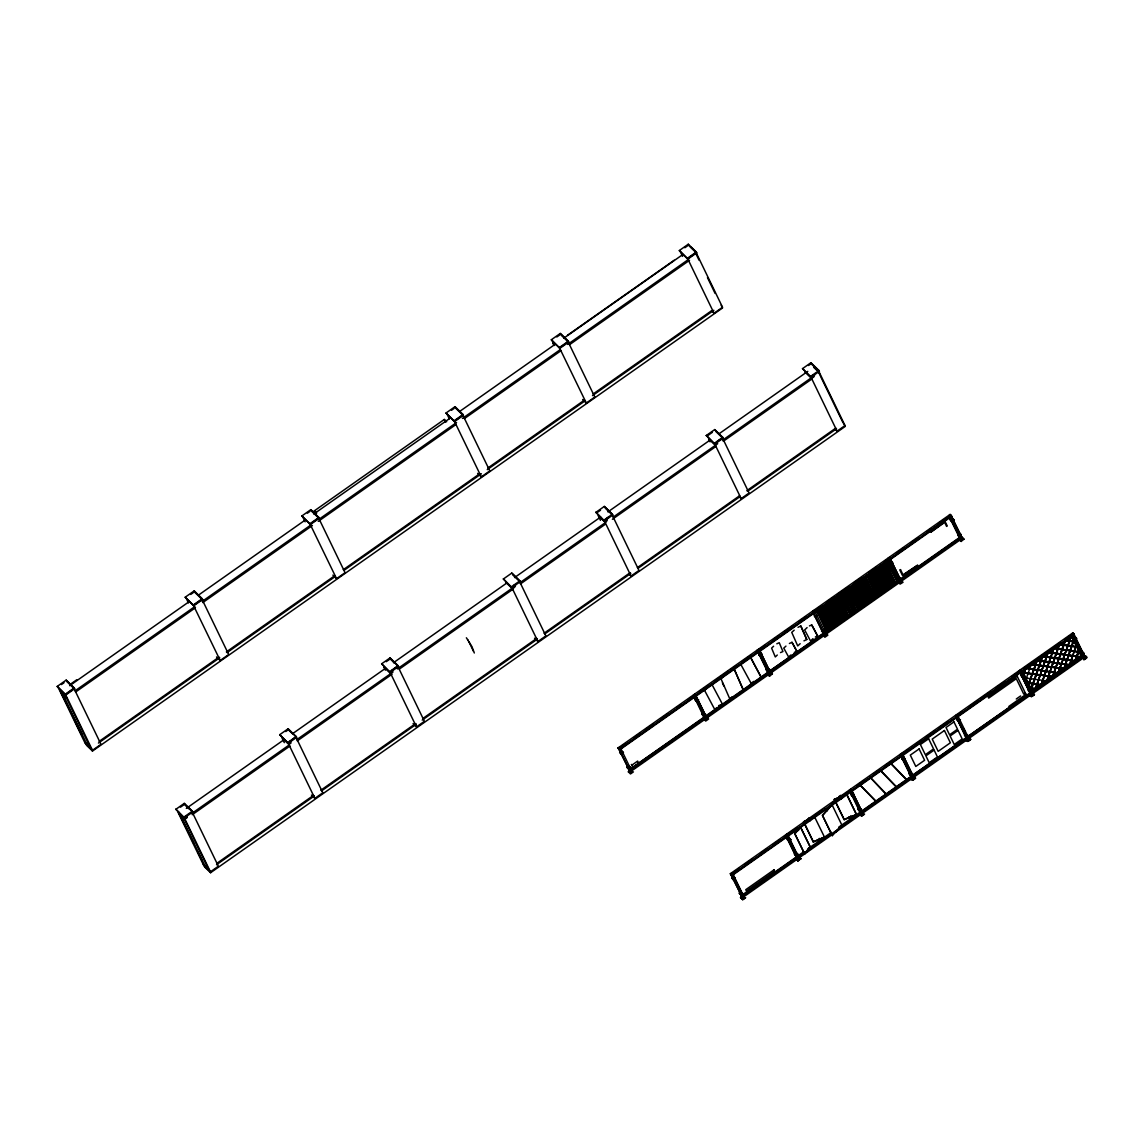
<?xml version="1.0" encoding="UTF-8"?>
<svg xmlns="http://www.w3.org/2000/svg" width="1144" height="1144" viewBox="0 0 1144 1144"><rect width="100%" height="100%" fill="white"/><g stroke="black" fill="none" stroke-linecap="round" stroke-linejoin="round"><path stroke-width="1.5" d="M1023.522 674.302L1025.582 668.453L1023.737 674.517M1031.259 664.449L1026.025 679.236M1028.299 684.169L1037.136 660.66L1028.713 684.784M1028.499 684.584L1036.936 660.46M1030.773 689.303L1042.313 656.341M1030.987 689.718L1042.613 656.47L1031.187 689.932L1029.314 686M1035.349 688.988L1047.875 652.638L1080.394 657.099L1047.704 652.337M1048.276 652.48L1035.22 688.874M1041.011 684.999L1053.553 648.648L1062.233 642.599M1053.781 648.476L1041.226 685.199L1027.369 682.611M1053.953 648.491L1041.255 684.841M1059.63 644.501L1046.731 681.209L1059.23 644.658L1077.391 647.104L1076.976 646.489M1065.021 640.383L1052.366 677.019M1065.522 640.712L1064.807 640.182L1065.522 640.712L1052.609 676.862M1058.043 673.029L1071.199 636.722L1058.271 672.858M1025.31 667.953L1058.086 673.215L1070.984 636.507M1069.397 665.05L1076.318 644.744M1076.533 644.944L1069.611 665.25L1036.65 659.974M1074.902 661.046C1085.013 632.017 1077.148 657.214 1074.817 660.546L1042.327 655.984M1079.006 650.307L1075.517 661.089L1078.806 649.892M1031.287 664.65L1030.744 664.121L1031.459 664.664M1042.027 656.327L1074.716 661.089L1042.227 656.527M1053.667 648.362L1079.879 652.237L1079.464 651.622M1046.574 680.894L1025.081 677.891M1022.808 672.958L1052.122 676.519L1022.393 672.329L1052.251 676.905M1030.672 664.307L1063.462 668.525L1032.689 664.206M1074.945 660.932L1042.541 656.184M1080.193 656.899L1048.004 651.994M810.267 847.061L800.314 826.74L810.267 847.061L804.647 853.939L794.694 833.619L798.069 829.486M804.647 853.939L794.937 833.862L800.571 826.969M804.404 853.696L810.024 846.817M832.303 835.649L822.593 815.572L832.06 804.818L841.769 824.895L832.303 835.649L822.35 815.329L830.773 805.776M832.06 835.42L836.264 830.644M716.73 707.621L714.814 709.609L704.504 690.261L706.42 688.273M732.103 696.753L729.858 699.041L720.977 678.692L723.222 676.404M750.893 683.354L753.853 681.381M859.187 784.183L876.404 801.544M886.4 794.594L869.84 776.976L886.614 794.365M896.839 787.186L881.266 771.027M907.049 779.994L890.275 762.605M812.998 638.624L810.553 640.997L804.647 629.958L807.092 627.584M777.291 655.026L775.289 656.942L771.599 648.133L773.601 646.231M722.708 675.918L727.369 671.514M790.819 655.011L788.645 657.042L783.769 648.119L785.942 646.103M800.142 643.7L797.726 645.917L791.748 632.375L794.179 630.172M57.2 686.429L66.166 680.122L74.231 687.916L74.632 688.745L65.666 695.052L57.2 686.429L65.537 694.551L92.492 750.307L101.001 744.315L74.045 688.559L66.695 681.452M446.017 413.013L454.983 406.706L463.034 414.5L463.434 415.315L454.468 421.621L446.017 413.013L454.354 421.135L481.295 476.891L489.818 470.899L462.862 415.143L455.498 408.036M185.199 597.211L194.165 590.905L202.231 598.698L202.631 599.527L193.651 605.834L185.199 597.211L193.536 605.333L202.045 599.342L228.714 654.511L220.206 660.488L216.516 656.942M551.308 339.768L560.274 333.447L568.339 341.241L568.74 342.07L559.759 348.377L551.308 339.768L559.645 347.876L568.153 341.884L594.823 397.054L586.314 403.046L582.625 399.485M61.447 684.555L64.007 682.753M451.537 410.238L454.096 408.437M301.844 515.973L310.81 509.666L318.876 517.46L319.276 518.289L310.31 524.596L301.844 515.973L310.181 524.095L318.69 518.103L345.073 572.686L336.565 578.664L332.875 575.117M679.307 250.536L688.273 244.23L696.324 252.023L696.725 252.853L687.758 259.159L679.307 250.536L687.644 258.658L714.028 313.227L722.536 307.25L696.153 252.667L688.788 245.56M190.719 594.437L193.279 592.635M556.828 336.979L559.387 335.178M307.364 513.198L309.924 511.397M684.827 247.762L687.387 245.96M315.587 513.456L314.328 510.853L444.315 419.448L446.689 421.736M71.071 683.769L76.748 679.779M567.51 335.249L674.216 260.217M69.684 685.685L188.088 602.416M198.327 595.223L305.033 520.177M313.813 513.999L449.764 418.404M459.988 411.211L555.012 344.387M563.778 338.224L682.196 254.955M74.231 687.916L65.265 694.222L65.666 695.052M463.034 414.5L454.068 420.806L454.468 421.621M65.537 694.551L72.63 689.56M454.354 421.135L462.862 415.143M202.231 598.698L193.264 605.004L220.206 660.488M568.339 341.241L559.359 347.547L586.314 403.046M318.876 517.46L309.91 523.766L336.565 578.664M696.324 252.023L687.358 258.329L687.758 259.159M687.644 258.658L696.153 252.667M75.032 690.847L194.895 606.549M202.202 601.401L310.382 525.339M319.162 519.162L456.57 422.536M462.419 418.432L560.36 349.549M567.667 344.415L687.53 260.117M75.604 692.02L195.467 607.721M202.774 602.588L312.412 525.496M318.261 521.378L455.669 424.753M464.45 418.575L560.932 350.736M569.698 344.558L689.56 260.274M99.17 741.369L219.047 657.071M226.355 651.923L334.534 575.861M343.3 569.698L479.25 474.088M488.016 467.925L584.498 400.071M593.264 393.908L711.682 310.639M98.413 743.071L219.748 657.743M227.055 652.609L335.235 576.533M344.001 570.37L481.409 473.745M487.258 469.626L585.199 400.757M592.506 395.609L713.842 310.296M92.478 751.05L91.105 748.205L85.228 742.542L86.601 745.373L92.478 751.05L722.522 307.979L721.149 305.148M279.765 734.663L288.159 728.757L296.224 736.536L296.625 737.365L288.216 743.271L279.765 734.663L288.216 743.271M595.924 512.34L604.318 506.42L612.383 514.214L612.784 515.043L604.375 520.949L595.924 512.34L604.375 520.949M381.653 663.806L390.047 657.9L398.112 665.679L398.512 666.509L390.104 672.415L381.653 663.806L390.104 672.415M706.32 435.492L714.714 429.586L722.779 437.365L723.18 438.195L714.785 444.101L706.32 435.492L714.785 444.101M285.757 731.545L288.56 729.586L296.625 737.365M597.711 512.183L600.514 510.21M175.89 809.294L184.284 803.374L192.349 811.168L192.75 811.997L184.356 817.903L175.89 809.294L184.356 817.903M503.403 578.978L511.797 573.072L519.862 580.852L520.263 581.681L511.854 587.587L503.403 578.978L511.854 587.587M802.53 368.625L810.924 362.719L818.99 370.499L819.39 371.328L810.996 377.234L802.53 368.625L810.996 377.234M386.243 661.675L390.447 658.729L398.512 666.509M706.72 436.322L712.312 432.375M180.495 807.163L184.685 804.203L192.75 811.997M808.536 365.508L811.325 363.549L819.39 371.328M186.329 808.393L284.07 739.653M292.821 733.504L384.727 668.868M393.479 662.719L507.264 582.696M514.557 577.577L600.629 517.045M607.922 511.911L710.038 440.097M718.804 433.948L807.778 371.371M287.816 742.442L296.224 736.536M603.975 520.12L612.383 514.214M293.007 739.024L295.867 737.022L322.822 792.778L314.872 798.369L311.454 795.066M609.166 516.702L606.306 518.718L607.221 520.606L604.99 522.164L598.155 515.572L600.457 520.32M389.704 671.585L398.112 665.679M714.385 443.271L722.779 437.365M393.464 669.183L397.754 666.165L424.424 721.321L416.473 726.912L413.055 723.609M738.867 496.396L741.155 498.598L749.091 493.007L722.422 437.852L716.702 441.87L717.617 443.758L613.27 517.074M183.955 817.073L192.349 811.168M511.454 586.758L519.862 580.852M810.596 376.405L818.99 370.499M284.298 742.656L281.996 737.894L288.831 744.501L291.062 742.928L290.147 741.04M184.384 818.675L184.956 819.862L179.036 813.513L184.384 818.675L187.301 816.63M191.677 813.556L289.418 744.816M296.711 739.696L392.95 672.071L392.034 670.184M397.368 668.911L515.529 585.814M519.905 582.739L605.977 522.207M722.679 440.14L814.585 375.504M191.992 811.639L218.375 866.222L210.439 871.814L203.603 865.207L178.135 812.526L184.97 819.118L187.187 817.56L186.272 815.672M505.648 582.21L512.469 588.817L514.7 587.244L513.785 585.356M804.775 371.857L811.611 378.464L813.827 376.891L812.912 375.003M192.249 814.728L289.99 746.002M297.283 740.869L392.106 674.188M399.399 669.054L513.184 589.046M520.477 583.912L605.09 524.41M612.383 519.29L715.958 446.446M723.251 441.312L812.24 378.736M217.274 863.048L313.556 795.337M320.849 790.218L415.672 723.537M422.965 718.403L536.75 638.381M544.043 633.261L630.115 572.729M637.408 567.596L739.539 495.795M746.832 490.662L835.821 428.085M216.516 864.75L314.257 796.024M321.55 790.89L416.373 724.209M422.207 720.105L537.451 639.067M544.744 633.933L630.816 573.401M638.109 568.282L740.239 496.467M747.532 491.334L836.521 428.757M534.534 638.195L537.937 641.498L545.888 635.907L519.505 581.338L512.669 574.731M628.757 573.83L631.03 576.033L638.981 570.441L612.026 514.686L605.19 508.093M834.791 428.943L837.079 431.145L845.016 425.554L818.632 370.985M210.596 872.715L209.223 869.883L203.346 864.206L204.719 867.052L210.596 872.715L845.173 426.469L843.814 423.623M618.046 747.961L950.092 514.457L951.322 515.629L951.679 516.387L619.633 749.892L618.046 747.961L619.261 749.134L951.322 515.629M630.573 768.911L704.161 717.574L693.421 695.237L694.837 694.236L707.178 718.747L705.762 719.748L704.847 718.861M757.285 650.335L758.701 649.334L759.616 650.221L771.027 673.845L769.612 674.831L757.285 650.335L769.612 674.831M618.404 748.705L625.682 743.586M634.419 737.451L640.254 733.347M646.074 729.257L653.353 724.138M660.646 719.004L667.924 713.885M676.662 707.75L681.023 704.675M688.316 699.556L695.595 694.437M699.956 691.362L708.694 685.213M714.528 681.123L723.265 674.974M730.544 669.855L736.364 665.751M742.199 661.661L750.936 655.512M756.756 651.422L765.493 645.273M772.786 640.154L778.606 636.05M784.426 631.96L793.164 625.811M798.998 621.721L806.277 616.602M815.014 610.453L820.834 606.349M826.669 602.259L833.947 597.139M838.323 594.065L848.505 586.901M854.339 582.797L861.618 577.677M868.897 572.558L876.175 567.438M884.927 561.289L889.288 558.215M896.567 553.095L903.846 547.976M911.139 542.857L918.417 537.737M927.155 531.588L931.531 528.528M938.809 523.394L946.088 518.275M693.421 695.237L694.337 696.124L695.752 695.123M758.186 651.208L759.616 650.221M815.243 611.754L814.042 610.41L812.626 611.411L813.527 612.297L814.957 611.296L826.368 634.92L824.953 635.921L813.384 612.984M890.161 558.415L889.245 557.528L887.83 558.529L888.745 559.402L890.161 558.415L901.586 582.039L900.156 583.025L888.588 560.102M629.243 770.927L630.23 771.885L962.29 538.381L950.264 514.614L948.848 515.615L949.763 516.502L951.179 515.501L962.604 539.124L961.174 540.125L960.274 539.239M652.466 726.226L620.834 748.476L619.633 747.132L618.218 748.119L630.544 772.629L631.96 771.628L620.548 748.004L619.133 749.005L630.544 772.629M655.34 724.195L694.165 696.896M696.038 695.581L756.584 653.009M759.902 650.679L811.925 614.099M865.565 576.376L816.673 610.753L826.383 630.644L817.159 610.538M890.447 558.873L919.29 538.581M922.178 536.55L949.348 517.045L959.587 537.952L900.442 579.55L890.961 560.231M950.249 519.791L952.409 518.275L953.81 519.633L951.937 521.736L950.249 519.791L951.937 521.736M623.18 752.137L621.02 753.653L619.619 752.294L621.306 754.239L623.466 752.723L622.064 751.379M694.823 699.413L696.224 700.771L698.669 699.842L696.51 701.358L695.109 699.999M951.651 521.149L953.81 519.633M815.715 617.531L817.588 615.429L815.429 616.945L814.313 616.173M890.919 564.65L892.792 562.533L890.633 564.049L889.231 562.705M631.316 764.435L631.974 765.079L637.651 761.089L638.681 763.22L638.023 762.576M630.373 767.023L628.213 768.539L626.812 767.181L628.499 769.125L630.659 767.61L629.257 766.251M703.417 715.643L705.576 714.128L703.703 716.244L702.016 714.299L703.703 716.244M888.216 585.699L894.007 581.638L894.98 582.582L880.508 592.764L879.521 591.82M958.844 536.035L961.003 534.52L959.13 536.622L957.728 535.263M822.908 632.418L824.781 630.315L822.622 631.831L821.506 631.059M898.111 579.536L899.985 577.42L897.826 578.936L896.71 578.178M852.709 611.783L843.328 592.134M887.043 587.63L877.662 567.982M840.225 620.563L831.202 600.657M841.784 619.462L832.76 599.556M843.342 618.361L834.319 598.455M844.901 617.259L835.892 597.368M846.46 616.173L837.451 596.267M839.01 595.166L848.233 615.272L838.638 595.423M850.164 613.913L840.568 594.065M854.84 610.624L845.259 590.776M846.817 589.675L856.041 609.781L846.446 589.932M857.971 608.422L848.376 588.588M851.494 586.386L860.717 606.492L851.122 586.643M856.184 583.097L865.407 603.203L855.812 583.354M863.977 577.606L873.215 597.711L863.62 577.863M877.677 594.208L868.668 574.317M879.236 593.121L870.226 573.216M881.152 565.536L890.375 585.628L880.78 565.794M895.066 582.339L885.842 562.233M896.996 580.98L887.401 561.146M959.401 537.566L628.814 770.055L629.815 771.013L961.861 537.508L960.86 536.55M758.029 651.994L768.01 672.672L706.034 716.258L695.795 695.352M877.891 594.422L868.296 574.574L888.33 559.959L898.569 580.866L824.981 632.189M879.979 592.764L880.966 593.707L895.437 583.526L885.47 562.49M822.936 634.706L827.298 631.645M628.385 771.914L630.258 770.341M824.667 633.633L822.693 635.02L824.895 637.237L827.841 635.163L825.653 632.947M768.696 673.959L770.112 672.958L771.027 673.845M824.037 635.034L825.467 634.048L826.368 634.92M628.285 771.728L630.487 773.945L633.433 771.871M703.503 718.847L705.691 721.063L708.651 718.99L706.449 716.773M767.452 674.131L769.554 676.161L772.414 673.887L770.312 671.857M959.015 539.41L961.117 541.441L963.977 539.182L961.875 537.151L962.29 538.381M840.554 796.081C839.067 798.011 841.326 794.88 841.784 797.268M742.842 898.397L731.431 874.774L732.703 873.873L744.129 897.497L742.842 898.397L730.344 873.716L1072.757 632.932L1073.973 634.119L1074.345 634.877L731.931 875.66L730.701 874.474L739.453 868.325M730.515 873.887L731.788 872.986L732.989 874.331L764.778 851.98M808.665 819.519L809.18 818.589L803.56 823.237M860.088 812.311L849.434 790.261L850.707 789.374L851.908 790.719L899.67 757.128M900.371 754.439L901.644 753.538L902.559 754.425L913.984 778.049L912.712 778.95L900.371 754.439L912.712 778.95M1020.562 669.926L1019.29 670.813L1031.616 695.323L1032.903 694.422L1020.562 669.926L1023.608 676.218M745.273 864.235L752.566 859.101M761.303 852.952L767.138 848.862M772.958 844.758L780.251 839.639M784.612 836.564L794.823 829.386M815.214 815.043L822.507 809.923M831.245 803.774L837.079 799.67M842.899 795.581L850.192 790.461M857.471 785.327L864.75 780.208M873.501 774.059L879.321 769.969M885.156 765.865L892.434 760.746M899.727 755.612L907.006 750.493M915.758 744.344L920.119 741.269M927.412 736.15L934.691 731.03M939.067 727.956L947.804 721.807M958.014 714.628L962.376 711.554M969.669 706.434L976.947 701.315M981.323 698.24L990.06 692.091M995.895 687.987L1004.632 681.838M1011.925 676.719L1017.745 672.629M1023.58 668.525L1034.019 661.203M1038.151 658.272L1047.032 652.051M1054.167 647.003L1060.059 642.899M1065.836 638.824L1073.115 633.69L1074.345 634.877M797.111 828.056L795.409 829.257L797.068 831.23L798.769 830.029L798.426 829.329L796.724 830.53M787.901 835.048L786.986 834.176L785.714 835.077L786.629 835.949L787.901 835.048L799.327 858.672L798.054 859.573L797.139 858.701L786.457 836.736L767.667 849.949M809.423 820.019C811.396 819.104 809.022 821.406 808.465 819.09M849.434 790.261L850.335 791.147L851.622 790.247L863.034 813.87L861.761 814.771L860.846 813.884M901.286 755.326L902.559 754.425M957.757 715.601L956.856 714.728L955.569 715.629L956.484 716.501L957.757 715.601L969.183 739.239L967.91 740.125L966.995 739.253M1020.205 671.7L1021.478 670.799M1046.545 653.038L1053.824 647.919M1064.807 640.182L1074.902 641.97L1064.935 640.568M1072.557 634.877L1073.844 633.976L1085.256 657.6L1083.983 658.501L1071.642 634.005L1072.929 633.104L1085.256 657.6M1073.973 634.119L731.574 874.903L730.344 873.716M902.602 754.654L953.424 719.319M959.487 715.057L1020.033 672.486L1031.616 695.323M1027.526 667.009L1034.748 661.918M1037.651 659.888L1050.664 650.736M1066.58 639.539L1072.371 635.478L1083.068 657.628M841.197 799.027L842.556 797.111L841.197 799.027L839.024 796.539L840.726 795.337L841.069 796.052M826.511 809.766L827.427 809.68L826.383 808.665M826.64 811.01L827.999 809.108L826.64 811.01L824.981 809.409M787.401 839.839L789.131 837.823L790.819 839.767L788.802 841.183M1020.691 674.989L1022.707 673.573L1024.109 674.931L1022.379 676.933L1020.691 674.989L1022.379 676.933M1020.977 675.589L1022.993 674.173L1024.395 675.518M733.318 879.421L735.335 878.006L733.604 880.008L731.917 878.063L733.604 880.008M790.533 839.181L788.516 840.597L787.115 839.238M852.237 795.795L854.253 794.379L852.523 796.381L850.836 794.436L852.523 796.381M903.174 759.974L905.19 758.558L903.46 760.56L901.772 758.615L903.46 760.56M1022.092 676.347L1024.109 674.931M1074.459 639.525L1076.461 638.109L1074.745 640.111L1073.058 638.166L1075.346 637.351L1076.747 638.695M739.11 892.949L740.511 894.293L742.813 893.478L740.797 894.894L739.396 893.535L741.126 891.534M858.029 809.323L860.045 807.907L861.446 809.266L859.716 811.268L858.029 809.323L859.716 811.268M1080.251 653.052L1082.267 651.637L1083.668 652.995L1081.938 654.997L1080.251 653.052L1081.938 654.997M1016.272 698.998L1020.605 695.952M1080.537 653.653L1082.553 652.223L1083.954 653.582M850.693 817.059L849.777 817.131L850.492 816.644L851.923 818.246M797.726 854.067L795.709 855.483L794.308 854.125L796.324 852.709L797.726 854.067L795.995 856.069M818.403 839.639L820.076 840.082L819.576 840.997L818.403 839.639L820.277 840.497M859.43 810.681L861.446 809.266M910.367 774.86L912.383 773.444L910.653 775.446L908.965 773.501L910.653 775.446M1029.285 691.233L1031.302 689.818L1029.571 691.82L1028.17 690.461M1081.652 654.411L1083.668 652.995M965.851 736.622L967.581 734.62L965.579 736.035L964.449 735.277M1026.254 694.179L1008.936 706.363L1009.737 708.007L1027.04 695.838L1024.938 692.921M1081.809 656.57L1081.066 655.855L1031.573 690.661L1032.303 691.376L1081.809 656.57L1072.028 636.35M1030.058 688.173L1035.005 688.674M1040.682 684.684L1027.784 683.24M1036.35 660.317L1069.068 664.721M820.076 840.082L819.576 840.997M849.777 817.131L851.722 817.817M1032.674 690.518L1081.866 655.927L1082.596 656.642L1031.974 692.249L1021.735 671.07M803.774 851.751L741.112 895.809L742.113 896.782M808.136 848.676L831.459 832.289M838.738 827.169L1015.357 703.059M1020.877 699.084L1030.029 693.15L967.795 736.507M1032.531 690.89L1082.067 656.055M912.597 775.317L966.308 737.966L956.312 717.288M740.525 897.539L742.628 899.57L745.673 897.683L742.713 899.77L740.525 897.539L742.485 896.167M811.482 847.504L815.844 844.429M817.917 840.311L819.49 841.827L821.192 840.625L819.276 838.395M823.137 839.31L827.498 836.235M851.136 819.576L848.962 817.088L851.136 819.576L852.838 818.375L850.664 815.886M965.922 738.895L970.298 735.821M740.611 897.74L835.363 831.202M838.28 829.157L1084.34 656.17M741.941 897.511L743.214 896.61L744.129 897.497M836.664 830.744L837.165 829.815M911.797 778.063L913.069 777.176L913.984 778.049M1030.701 694.451L1031.988 693.55L1032.903 694.422M1083.525 655.026L1084.941 656.856L742.542 897.654L741.541 896.681M797.826 860.76L800.771 858.686L797.911 860.946L795.724 858.729L797.911 860.946M859.43 813.927L861.532 815.958L864.578 814.07L861.632 816.144L859.53 814.113M912.569 780.322C919.948 773.916 911.339 784.112 910.381 778.092M967.767 741.498C975.146 735.106 966.537 745.302 965.579 739.281M1031.488 696.696C1038.852 690.304 1030.258 700.5 1029.285 694.479M1086.8 657.8C1078.063 662.791 1091.648 657.099 1084.698 655.769M798.011 627.312L800.814 625.982L806.777 639.51L803.975 640.84M803.56 821.821L814.514 816.759L824.466 837.079L813.27 841.898L803.56 821.821L811.382 818.203M813.27 841.898L824.466 837.079M789.403 643.486L791.977 642.313L796.853 651.236L794.279 652.409M776.819 643.786L779.25 642.728L782.939 651.537L780.508 652.595M809.451 625.911L811.725 624.953L817.631 635.992L815.357 636.951M846.817 794.436L856.527 814.528L844.215 819.676L834.262 799.356L841.955 796.138M834.262 799.356L840.668 797.025M843.972 819.447L856.527 814.528M718.646 705.633L722.45 704.189L712.14 684.841M1065.136 640.497L1052.58 677.219L1052.037 676.69M1063.72 669.04L1073.83 639.61L1063.934 669.24L1063.391 668.711M1025.782 668.654L1023.537 674.088M1064.721 640.354L1074.702 641.755M1059.358 644L1077.19 646.689M1060.702 644.587L1077.391 647.104M1079.679 651.823L1053.896 648.205M1048.219 652.194L1080.708 656.756M1036.864 660.174L1069.354 664.736M1036.55 660.517L1068.839 664.878M1031.187 664.163L1063.677 668.739M1030.887 664.507L1063.162 668.882M1025.51 668.153L1058 672.729M1024.995 668.296L1057.699 673.072M1027.569 682.811L1040.968 684.698M1029.843 687.744L1035.291 688.688M1030.258 688.373L1034.777 688.831M690.976 247.29L696.725 252.853M811.811 364.378L817.502 369.884M813.627 367.267L816.83 370.37M805.519 371.8L806.306 372.558M951.679 516.387L950.092 514.457M1075.06 636.75L1076.461 638.109M952.695 518.861L954.096 520.22M1074.044 640.025L1063.949 668.868M959.601 533.161L961.003 534.52M959.887 533.747L961.289 535.106M961.961 537.337L963.977 539.182M1083.954 655.898L1084.941 656.856M961.689 538.252L962.604 539.124M1079.879 652.237L1053.452 648.162L1053.996 648.691M958.929 539.224L961.117 541.441M1059.23 644.658L1046.932 680.852M711.568 310.868L714.028 313.227M1047.875 652.638L1035.577 688.831M1020.033 672.486L1029.772 692.921M1029.9 688.459L1031.302 689.818M1032.245 692.406L1034.433 694.622M900.943 580.251L903.045 582.282L900.013 584.169M900.671 581.152L901.586 582.039M894.465 582.582L895.437 583.526M723.18 438.195L714.714 429.586M715.586 431.245L722.422 437.852M568.74 342.07L560.274 333.447M560.803 334.777L568.153 341.884M968.525 737.208L970.727 739.424M968.267 738.352L969.183 739.239M966.308 737.966L956.341 717.202M813.37 613.084L823.351 633.747L769.64 671.113M811.725 624.953L817.631 635.992M800.814 625.982L806.777 639.51M791.977 642.313L796.853 651.236M913.327 776.018L915.529 778.249M612.784 515.043L604.318 506.42M770.398 672.057L772.414 673.887M767.352 673.945L769.554 676.161M740.597 664.006L751.422 683.869M463.434 415.315L454.983 406.706M862.133 812.998L863.034 813.87M851.007 816.601L852.838 818.375M827.226 809.266L825.467 808.751L826.726 810.181M477.62 473.33L481.295 476.891M706.263 717.86L707.178 718.747M819.619 839.11L821.192 840.625M817.574 839.596L819.49 841.827M796.438 829.729L797.139 830.401L796.238 829.3L796.939 828.799L797.854 829.9M795.752 829.958L797.068 831.23M789.417 838.423L790.819 839.767M520.263 581.681L511.797 573.072M796.61 853.295L798.011 854.654M798.669 856.656L800.771 858.686M798.769 856.842L800.871 858.872M632.346 766.566L633.004 767.209L631.974 765.079M631.059 770.756L631.96 771.628M733.933 876.647L735.335 878.006M314.328 510.853L316.702 513.141M319.276 518.289L310.81 509.666M311.34 510.996L318.69 518.103M390.919 659.559L394.337 662.862M202.631 599.527L194.165 590.905M194.695 592.234L202.045 599.342M289.032 730.415L292.449 733.719M74.632 688.745L66.166 680.122M185.171 805.047L189.718 809.437M60.918 691.848L66.824 698.183L61.49 693.021M92.492 750.307L85.128 743.2L58.172 687.444M890.061 762.834L906.834 780.222M879.836 770.012L896.61 787.401M859.401 784.384L876.175 801.772M466.352 637.78L468.025 640.168M467.567 639.725L471.914 646.603L474.302 652.995M469.069 641.998L473.459 651.236M1072.757 632.932L1073.115 633.69M1072.357 636.279L1081.866 655.927M1072.042 637.194L1081.066 655.855M949.763 516.502L961.174 540.125M1022.536 671.156L1032.303 691.376M1021.792 670.441L1027.812 682.882M818.961 372.429L819.533 373.616M818.661 372.401L843.114 422.951M810.924 362.719L811.325 363.549M811.611 378.464L837.079 431.145M888.745 559.402L900.156 583.025M887.029 561.404L896.624 581.238M884.269 563.334L893.507 583.44L883.912 563.592M963.706 728.9L965.221 732.046M956.484 716.501L967.91 740.125M882.71 564.435L891.934 584.541L882.353 564.693M879.593 566.623L888.816 586.729L879.221 566.881M878.034 567.724L887.63 587.573M876.476 568.825L885.699 588.931L876.104 569.083M874.917 569.927L884.14 590.032L874.545 570.184M873.344 571.013L882.567 591.119L872.986 571.285M871.785 572.114L881.009 592.22L871.413 572.372M880.508 592.764L880.966 593.707M869.855 573.473L879.45 593.321M865.55 576.504L874.774 596.61L865.179 576.762M862.419 578.707L871.642 598.812L862.047 578.964M860.86 579.793L870.084 599.899L860.488 580.065M859.301 580.895L868.525 601L858.929 581.152M857.743 581.996L866.966 602.101L857.371 582.253M696.31 253.954L696.882 255.126M696.01 253.911L699.07 260.231M707.464 277.62L715.1 293.407M854.625 584.184L863.849 604.289L854.253 584.455M688.273 244.23L688.674 245.059M853.052 585.285L862.276 605.39L852.695 585.542M849.935 587.487L859.158 607.593L849.563 587.744M848.004 588.845L857.6 608.679M844.887 591.033L854.482 610.882M680.28 251.551L682.611 256.37M843.686 591.877L853.281 611.725M842.127 592.978L851.351 613.07L841.755 593.236M840.196 594.322L849.792 614.171M837.079 596.524L846.674 616.373M835.52 597.626L845.116 617.474M833.962 598.727L843.557 618.561M832.403 599.813L841.984 619.662M830.83 600.915L840.425 620.763M829.643 601.758L838.867 621.864L829.271 602.016M902.845 754.883L912.841 775.561M901.644 753.538L903.174 756.699M828.084 602.845L837.308 622.951L827.713 603.117M901.644 757.457L911.11 776.776L861.904 811.382L851.665 790.475M826.526 603.946L835.749 624.052L826.154 604.204M824.967 605.047L834.191 625.153L824.595 605.305M823.394 606.148L832.617 626.254L823.036 606.406M821.835 607.235L831.059 627.341L821.464 607.507M820.277 608.336L829.5 628.442L819.905 608.594M818.718 609.437L827.941 629.543L818.346 609.695M813.527 612.297L824.953 635.921M741.155 498.598L715.4 445.331L708.565 438.724L710.081 441.856M850.335 791.147L861.761 814.771M846.574 794.208L856.284 814.285M834.505 799.599L844.215 819.676M760.417 652.037L768.868 669.526M810.924 819.376L809.552 821.278L809.208 820.563M803.817 822.064L813.513 842.141M552.28 340.769L554.568 345.502M787.758 835.749L797.654 856.227M786.629 835.949L798.054 859.573M786.214 836.493L796.453 857.399L742.985 895.008L732.746 874.102M699.413 703.689L700.929 706.835M694.337 696.124L705.762 719.748M604.99 522.164L631.03 576.033M446.989 414.014L449.306 418.804M444.315 419.448L445.574 422.05M512.469 588.817L537.937 641.498M390.047 657.9L390.447 658.729M416.473 726.912L390.719 673.644L383.883 667.038L385.399 670.169M302.817 516.988L305.148 521.807M288.159 728.757L288.56 729.586M288.831 744.501L314.872 798.369M186.172 598.226L188.46 602.945M184.284 803.374L184.685 804.203M184.97 819.118L210.439 871.814M184.084 818.646L208.523 869.211M180.394 815.086L204.847 865.65M178.35 811.582L193.894 843.714M197.769 851.751L201.659 859.773M65.966 696.968L90.405 747.532M62.276 693.421L86.729 743.972M76.762 723.58L82.125 734.691M722.422 682.811L723.794 685.942M867.109 575.403L876.333 595.509L867.109 575.403M945.044 521.449L930.801 532.174L944.672 522.422L946.603 526.412L947.232 525.968L945.044 521.449M762.233 654.339L760.088 655.855L758.686 654.511L760.374 656.456L762.233 654.339M900.485 569.612L899.856 570.041L902.616 575.732L917.688 565.136L902.988 574.774L900.485 569.612M769.44 669.226L767.281 670.741L765.879 669.383L767.567 671.328L769.44 669.226M809.337 817.846L807.979 819.747L809.337 817.846M928.642 738.752L920.405 744.529L925.324 754.697L933.547 748.905L928.642 738.752M1017.231 676.304L988.073 696.81L988.688 698.112L1016.301 678.707L1023.751 694.122L1025.31 693.021L1017.231 676.304M953.953 721.893L946.016 727.484L949.549 734.806L957.499 729.214L953.953 721.893M944.429 730.501L932.231 739.081L938.166 751.365L950.364 742.785L944.429 730.501M919.118 748.934L910.309 755.111L915.801 766.451L924.595 760.274L919.118 748.934M960.388 719.733L958.372 721.149L956.97 719.805L958.658 721.75L960.388 719.733M958.071 730.401L950.121 735.992L954.239 744.487L962.19 738.91L958.071 730.401M934.119 750.092L925.896 755.869L929.2 762.719L937.436 756.942L934.119 750.092M773.987 869.84L745.774 889.674L746.46 891.104L774.66 871.256L773.987 869.84M808.365 849.878L806.992 851.779L808.365 849.878M837.937 829.657L836.579 831.574L837.937 829.657M553.467 343.801L552.766 343.128L553.925 344.744L553.467 343.801M750.736 657.7L761.046 677.048L750.736 657.7M734.276 669.283L743.171 689.632L734.276 669.283M60.317 690.504L81.796 734.92L60.317 690.504"/></g></svg>
